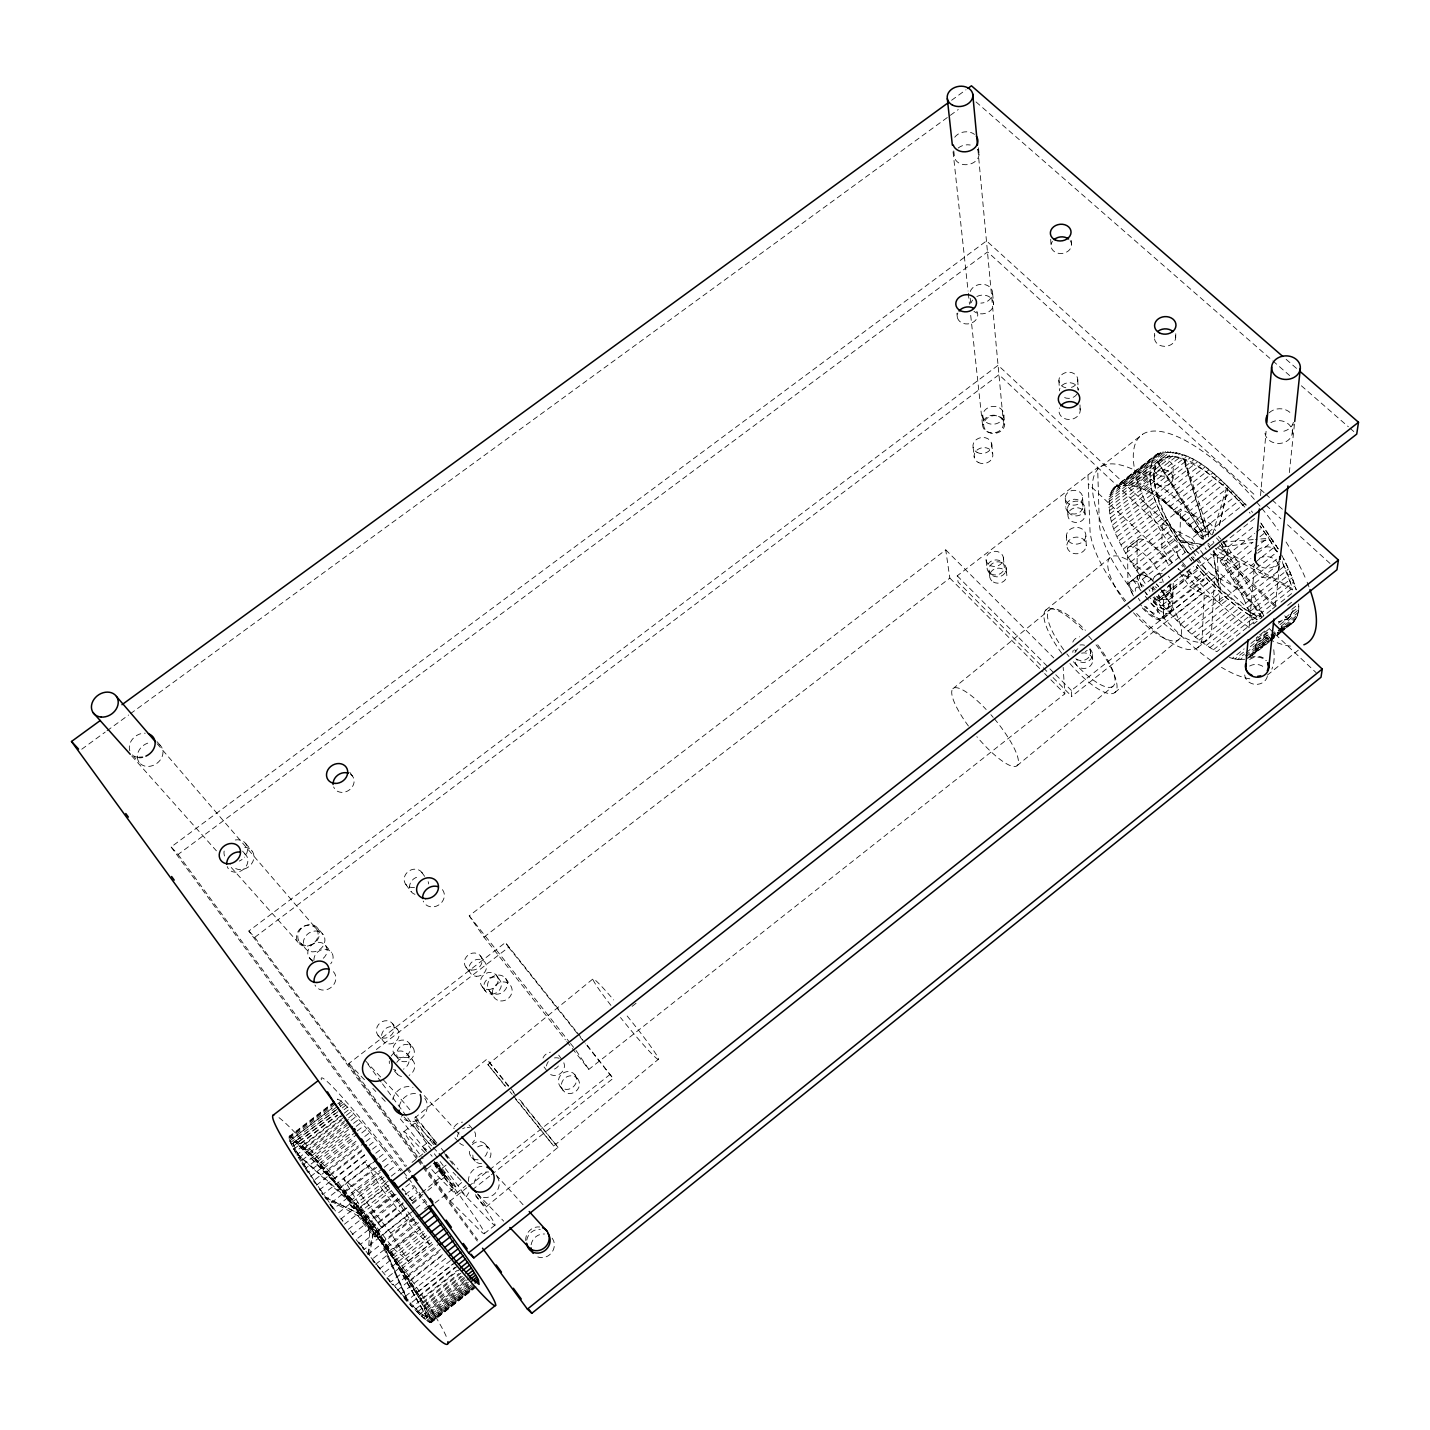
<?xml version="1.0" encoding="UTF-8"?>
<svg xmlns="http://www.w3.org/2000/svg" width="1430" height="1430" viewBox="0 0 1430 1430"><rect width="100%" height="100%" fill="white"/><g stroke="black" fill="none" stroke-linecap="round" stroke-linejoin="round"><path stroke-width="0.75" stroke-dasharray="5 3.75" d="M1154.475 337.373L1154.511 333.297M1153.706 477.781L1153.796 467.717M1172.046 562.187L1161.821 548.101L1162.233 523.541L1180.715 509.116L1210.513 523.666L1215.554 530.637M1163.752 590.608L1163.323 614.328A26.723 8.705 51.4 0 1 1140.55 604.765M1175.675 337.802L1175.782 333.726M1172.975 478.371A9.653 8.169 -2.9 0 0 1158.944 470.881A9.653 8.169 -2.9 0 0 1158.103 485.02A9.653 8.169 -2.9 0 0 1172.975 478.371L1173.208 468.289A9.724 8.205 -3 0 0 1159.087 460.764A9.724 8.205 -3 0 0 1158.229 474.992A9.724 8.205 -3 0 0 1173.208 468.289M1170.401 590.25L1170.544 583.833M1172.1 598.58L1172.26 592.27M1173.244 583.136L1172.636 606.981A26.705 8.83 51.3 0 1 1149.738 597.543M1191.44 549.728L1179.982 533.891L1180.715 509.116M411.232 1200.145L411.965 1200.717L409.749 1197.285M1264.817 630.988L1256.398 637.744L1255.29 650.096L1249.731 657.443L1269.697 641.516M382.579 1168.578L346.829 1196.463L350.725 1205.633L351.476 1206.58L353.585 1205.74C379.343 1241.615 411.214 1275.631 427.731 1316.798L426.927 1317.316L375.965 1228.084L361.844 1210.048L315.833 1160.785L343.254 1192.87M1179.696 572.769L1189.921 586.854L1219.325 602.423L1220.809 578.506L1205.651 557.557M368.171 1254.038L370.191 1225.26L357.375 1206.366L294.812 1141.426L302.82 1147.414L313.903 1158.693M1298.69 606.159C1299.656 616.473 1292.345 627.949 1281.03 626.805C1293.346 628.038 1300.317 614.793 1298.547 603.978M1219.325 602.423L1237.647 587.909L1239.47 563.778L1223.097 541.112M1159.015 453.113L1112.576 489.096C1099.688 522.522 1128.574 556.699 1145.412 583.833L1185.22 552.427C1168.256 525.15 1139.156 489.507 1154.511 456.206C1187.329 438.635 1225.027 484.949 1246.156 504.879M1249.194 626.483L1254.575 564.385M1260.527 495.638L1266.086 431.324M1292.148 434.077L1293.185 424.263M1278.492 569.229L1279.296 561.49M368.779 1218.432L351.869 1207.081L351.047 1202.559L346.829 1196.463M1275.274 605.766L1279.957 561.382M1289.324 472.597L1294.49 423.763M435.185 1144.59L431.61 1139.192L436.49 1144.322M1261.314 618.028L1261.528 616.294L1224.169 560.918L1213.409 554.071L1217.824 586.926L1245.905 609.734L1259.008 617.063L1260.849 616.026C1248.944 614.954 1232.428 599.992 1221.774 590.608M369.423 1255.612L373.909 1229.907L370.191 1225.26M1168.096 564.081A27.277 9.224 51.5 0 0 1150.203 543.543A27.277 9.224 51.5 0 0 1137.064 540.826L1127.573 548.226L1127.913 583.619A26.723 8.705 51.4 0 0 1132.56 593.79M1137.064 540.826L1137.154 576.379A26.705 8.83 51.3 0 0 1141.766 586.568M368.171 1254.038L373.909 1229.907L381.22 1237.594L427.087 1317.262M1219.325 525.185L1227.298 488.935M1219.433 525.293L1227.744 489.382C1210.835 476.279 1175.925 440.208 1155.583 465.125C1148.415 496.818 1170.795 526.544 1187.204 551.676M1244.851 507.132L1226.44 488.166L1212.515 534.498L1208.797 532.157L1203.506 531.692L1202.433 533.587L1203.971 540.719L1156.602 494.065L1153.599 474.903L1156.513 463.624M1224.169 560.918L1226.404 560.489L1227.512 558.647L1227.405 555.555L1221.435 543.829M427.731 1190.529L444.998 1176.854L434.38 1163.091L425.765 1169.847M1112.576 489.096L1157.692 453.668M381.274 1227.155L370.728 1213.14L381.274 1227.155L405.351 1208.153M1289.485 617.385L1293.328 609.966L1287.965 618.94L1278.474 621.907L1288.323 618.654L1285.32 615.4M427.391 1317.048L426.909 1312.49L420.17 1299.387M381.56 1237.254L426.927 1317.316L420.617 1313.491L410.07 1303.248M1113.952 487.755L1156.584 454.382C1193.603 443.532 1225.313 485.163 1248.765 507.954M1156.584 454.382C1135.277 484.52 1169.668 526.651 1185.22 552.427M470.542 1277.294L421.582 1316.244L429.501 1322.357L431.788 1322.017C417.739 1285.034 389.389 1254.575 367.01 1222.203C342.199 1193.085 321.053 1158.014 289.593 1135.974L289.933 1141.337L295.224 1151.901L342.932 1115.043M468.808 1192.602L466.234 1196.785L439.654 1160.928M1259.008 617.063L1260.474 615.83L1221.041 559.899M515.569 1099.098L553.678 1145.984L658.372 1059.326A51.855 3.075 50.9 0 0 625.125 1013.513M1016.962 765.783L1112.951 686.311A49.657 14.89 50.2 0 0 1096.846 643.661M486.057 1206.92L558.022 1147.307L518.25 1097.668M1114.774 692.585L1178.785 639.55M1142.266 607.893A24.685 8.223 50 0 0 1162.608 619.262L1170.133 613.059A24.668 8.312 50 0 0 1162.036 590.572M411.965 1200.717L420.206 1193.943M421.85 1192.584L444.927 1173.619L436.168 1162.286M1159.623 600.368L1188.348 576.701M435.06 1162.912A26.33 1.001 51.2 0 0 455.938 1187.311L461.711 1182.556M1130.647 581.635L1138.244 575.414M422.958 1146.27L431.61 1139.192M414.593 1118.063L486.826 1059.219L509.652 1087.05M504.969 1085.942L487.898 1064.581L592.932 978.942A51.855 3.075 50.9 0 1 613.72 999.945M1045.652 610.217L1109.894 557.825M952.845 688.777L1049.173 610.181M1267.338 675.103L1298.315 650.167M1255.647 648.505L1269.59 637.333M1271.324 635.939L1297.439 614.989M1245.923 656.853L1269.822 637.691M1271.52 636.314L1283.479 626.733M1254.986 650.704L1268.893 639.55M1270.627 638.155L1277.58 632.578M1279.314 631.184L1296.688 617.26M1249.784 655.154L1268.607 640.05M1270.305 638.674L1278.867 631.81M1280.583 630.451L1285.713 626.322M1254.038 652.598L1269.643 640.086M1271.377 638.692L1278.313 633.115M1280.047 631.738L1295.652 619.208M1246.692 658.801L1268.982 640.908M1270.698 639.532L1279.26 632.65M1280.976 631.274L1287.84 625.768M1248.497 657.997L1269.125 641.444M1270.269 640.461L1294.49 621.031M1270.394 640.872L1280.047 633.222M1280.708 632.578L1293.06 622.515M1270.752 610.27L1253.753 623.873L1252.609 619.994L1295.169 585.978M1257.059 619.494C1233.214 606.588 1213.659 587.104 1196.231 566.602C1213.641 587.104 1233.214 606.588 1257.059 619.494L1216.769 651.723C1192.727 637.959 1172.993 617.832 1155.386 596.703M1272.45 608.912L1279.242 603.478M1280.94 602.119L1286.035 598.044M1287.733 596.685L1292.845 592.61M1287.661 605.408L1292.738 601.351M1291.791 609.377L1296.849 605.319M1229.389 657.443L1232.303 658.372L1244.154 648.863M1250.928 643.446L1271.252 627.144M1256.559 640.783L1268.339 631.345M1278.438 623.248L1298.619 607.071M1232.303 658.372L1235.037 658.98L1243.51 652.187M1250.303 646.735L1268.964 631.774M1256.452 643.554L1269.876 632.775M1279.939 624.696L1298.404 609.895M1235.037 658.98L1237.683 659.445L1244.493 653.993M1246.191 652.634L1268.285 634.902M1256.184 646.181L1269.59 635.421M1281.316 626.018L1298.065 612.594M1237.683 659.445L1240.132 659.605L1243.546 656.871M1245.244 655.494L1269.107 636.368M1270.805 635.009L1275.918 630.898M1252.609 619.994L1243.617 598.58L1286.517 564.385M1195.534 637.154L1235.52 605.283M1199.216 640.068L1239.22 608.143M1245.834 603.085L1288.662 568.925M1202.827 642.731L1242.885 610.771M1247.8 607.482L1290.557 573.359M1206.419 645.305L1246.531 613.273M1249.623 611.79L1292.327 577.702M1209.923 647.611L1250.106 615.508M1251.179 615.937L1293.81 581.885M1213.409 649.792L1253.627 617.635M1176.997 620.513L1216.805 588.892M1243.617 598.58L1233.143 579.865L1253.824 563.438M1255.558 562.062L1276.239 545.617M1180.697 624.106L1220.541 592.431M1236.038 584.62L1277.365 551.766M1184.415 627.609L1224.294 595.899M1238.72 589.339L1276.561 559.219M1188.133 630.916L1228.048 599.152M1241.294 594.004L1282.531 561.168M1191.851 634.134L1231.784 602.334M1197.661 647.683L1207.027 640.247M484.341 1233.625L495.012 1225.135M422.851 1302.158L459.137 1273.326M420.277 1315.046L414.915 1309.701L462.498 1271.913M424.567 1305.072L460.925 1276.186M417.292 1312.097L466.466 1273.022M426.051 1307.735L464.232 1277.383M419.544 1314.331L468.629 1275.328M427.427 1310.255L465.697 1279.832M428.589 1312.508L466.931 1281.995M423.495 1317.977L470.577 1280.494M429.608 1314.617L468.039 1284.033M425.157 1319.354L468.647 1284.73M430.394 1316.422L469.237 1285.498M426.694 1320.569L473.562 1283.264M431.056 1318.067L469.987 1287.089M427.981 1321.445L474.724 1284.212M431.467 1319.407L472.186 1286.982M429.143 1322.142L475.761 1284.998M431.753 1320.587L472.579 1288.09M430.037 1322.482L476.53 1285.427M431.771 1321.445L472.687 1288.841M430.788 1322.643L473.741 1288.43M431.038 1322.696L477.817 1285.552M1158.872 600.868L1198.644 569.408M1233.143 579.865L1216.716 555.984L1254.754 525.865M1162.393 604.997L1202.165 573.501M1224.384 556.717L1227.44 554.286M1220.219 560.721L1254.807 533.336M1256.523 531.978L1263.441 526.49M1166.004 609.001L1205.776 577.488M1223.669 565.494L1253.038 542.22M1259.955 536.733L1266.873 531.263M1169.633 612.952L1209.405 581.402M1226.958 570.284L1252.859 549.746M1254.575 548.369L1270.108 536.053M1173.297 616.777L1213.105 585.192M1230.14 575.092L1250.857 558.647M1257.756 553.16L1273.272 540.844M472.275 1189.849L489.668 1176.104M491.402 1174.727L613.095 1078.417L584.119 1041.308M408.319 1261.278L429.501 1244.458L411.643 1216.572L379.951 1176.139L364.936 1162.125L343.558 1178.856L360.61 1206.723L393.608 1248.712L408.319 1261.278L390.783 1233.035L359.002 1192.566L343.558 1178.856M397.29 1290.325L443.729 1253.574M409.588 1281.316L443.8 1254.235M400.543 1294.061L448.627 1255.987M456.313 1261.618L406.71 1300.96L403.725 1297.636L451.701 1259.615M416.881 1292.47L452.97 1263.852M419.008 1295.848L455.151 1267.159M461.711 1267.767L412.305 1306.984L409.606 1304.124L459.119 1264.853M421.028 1299.119L457.26 1270.376M353.585 1205.74L351.869 1207.081L356.553 1209.53L389.318 1253.127M1114.882 486.844C1149.631 477.388 1179.089 516.659 1201.629 537.626L1244.904 503.503M1206.545 534.623L1209.601 532.21M1209.333 546.653L1214.517 542.542M1160.57 592.61L1177.855 578.936M1179.589 577.559L1193.424 566.62M1254.575 518.464L1213.051 551.301L1216.716 555.984M1167.13 609.109L1204.096 579.954L1199.144 579.704L1188.223 571.374M572.286 1048.512L588.838 1069.408L1064.832 693.854L1063.169 667.327M1162.644 617.027L1171.939 609.698M1136.618 613.452A83.172 27.385 51.4 0 0 1202.13 637.405L1204.31 593.7A4.433 1.502 -45.6 0 0 1201.129 594.183L1071.731 696.356L1071.392 690.44L1214.588 577.434L1211.621 629.879A83.101 27.778 51.4 0 1 1145.716 606.284M390.783 1233.035L411.643 1216.572M1220.809 578.506L1239.47 563.778M414.754 1219.057L411.375 1221.738L398.666 1202.559L383.222 1185.041L388.317 1181.037M435.078 1203.005L453.703 1188.294A23.041 1.09 52.4 0 0 434.649 1161.893M431.824 1169.508A29.226 1.448 52.4 0 0 435.31 1173.601L455.401 1193.907L465.966 1185.559M423.87 1165.2L450.182 1200.878L466.752 1187.776M468.504 1186.4L487.773 1171.152M489.525 1169.776L610.36 1074.216M393.608 1248.712L415.254 1231.588L429.501 1244.458M395.181 1260.42L427.499 1234.93M384.885 1272.2L433.326 1233.983M398.255 1264.781L430.591 1239.238M388.531 1276.615L431.735 1242.491M401.258 1269.089L433.648 1243.51M389.3 1280.976L390.408 1282.281L440.458 1242.742M404.136 1273.254L436.561 1247.639M440.404 1249.57L393.894 1286.357L391.552 1283.639M406.942 1277.365L439.403 1251.697M1130.701 561.919L1170.652 530.512M1185.685 520.949L1228.888 486.987M1133.418 566.298L1173.333 534.909M1189.706 524.935L1232.928 490.937M1136.242 570.695L1176.121 539.307M1193.71 529.029L1236.968 494.977M1139.21 575.075L1179.053 543.686M1197.697 533.283L1240.936 499.195M1142.23 579.472L1182.056 548.065M632.114 1006.345L637.369 1002.215M370.728 1213.14L394.805 1194.193M1159.194 598.294L1214.588 554.697A8.169 2.931 51.2 0 0 1213.355 549.406M435.31 1173.601L446.196 1165.021M1189.921 586.854L1207.993 572.608L1237.647 587.909M412.233 1202.737L425.997 1191.887M382.078 1242.295L414.325 1216.93M424.495 1208.94L427.892 1206.259M367.868 1254.628L418.257 1215.017M385.439 1246.889L417.703 1221.506M418.615 1222.614L371.746 1259.508L374.32 1262.708M388.763 1251.465L421.046 1226.046M375.607 1264.317L422.422 1227.44M391.999 1255.951L425.997 1229.157M379.397 1268.982L429.644 1229.389M1165.718 503.7L1208.725 469.987M1119.225 540.558L1159.426 509.062M1121.209 544.705L1161.339 513.245M1169.633 506.738L1212.712 472.99M1123.39 548.959L1163.484 517.517M1173.619 510.045L1216.716 476.244M1125.66 553.231L1165.7 521.807M1177.623 513.495L1220.755 479.622M1128.145 557.557L1168.131 526.151M1181.645 517.159L1224.813 483.251M1127.913 583.619L1137.154 576.379M1140.55 575.182L1177.569 546.153L1176.282 550.55L1178.874 558.236M1162.233 523.541L1191.78 538.359L1210.513 523.666M359.002 1192.566L379.951 1176.139M412.037 1162.411L425.604 1151.758M360.61 1206.723L382.364 1189.653L364.936 1162.125M352.209 1234.447L399.202 1197.625M368.136 1223.687L403.761 1195.766M405.459 1194.443L413.949 1187.794L412.823 1186.328L410.41 1183.182L401.919 1189.832M357.858 1238.183L403.099 1202.702M371.657 1228.352L407.282 1200.413M408.98 1199.073L417.471 1192.423L413.949 1187.794M358.787 1243.027L360.038 1244.636L406.996 1207.778M375.178 1233L410.803 1205.043M412.501 1203.72L420.974 1197.053L417.471 1192.423M375.143 1236.932A15.462 1.216 52.7 0 0 362.952 1218.914A15.462 1.216 52.7 0 0 359.627 1218.038A15.462 1.216 52.7 0 0 375.143 1236.932L378.7 1234.126A15.462 1.198 52.7 0 0 366.491 1216.126A15.462 1.198 52.7 0 0 363.22 1215.232A15.462 1.198 52.7 0 0 378.7 1234.126M378.628 1237.647L414.271 1209.655M415.969 1208.332L424.46 1201.665L420.974 1197.053M414.36 1210.048L363.953 1249.641L361.29 1246.245M1143.678 489.739L1186.346 456.456M1110.717 517.499L1151.329 485.789M1147.092 491.455L1189.832 458.083M1111.664 521.038L1152.187 489.382M1150.65 493.493L1193.46 460.049M1112.862 524.756L1153.313 493.136M1154.278 495.674L1197.142 462.158M1114.167 528.528L1154.546 496.943M1158.032 498.141L1200.95 464.571M1115.704 532.461L1156.03 500.911M1161.821 500.768L1204.793 467.145M1117.348 536.447L1157.621 504.933M403.886 1131.666L414.718 1123.194M1161.821 548.101L1179.982 533.891M338.678 1212.658L387.387 1174.638M353.889 1205.329L389.586 1177.462M391.284 1176.121L399.774 1169.49L400.901 1170.92M340.68 1219.093L387.673 1182.378M357.446 1209.869L389.729 1184.648M356.696 1212.336L360.271 1209.548M344.469 1224.205L391.463 1187.436M361.021 1214.445L391.57 1190.529M348.33 1229.317L395.324 1192.531M364.579 1219.057L400.221 1191.154M1111.45 490.758L1160.981 452.309M1110.466 492.528L1151.829 460.317M1121.192 484.538L1163.198 451.826M1109.752 494.601L1165.504 451.505M1109.144 496.8L1150.346 464.714M1125.875 484.359L1168.06 451.505M1108.822 499.267L1149.917 467.252M1128.449 484.591L1170.705 451.666M1108.625 501.858L1149.631 469.898M1131.219 485.163L1173.583 452.166M1108.679 504.683L1149.613 472.776M1134.115 485.896L1176.533 452.827M1108.876 507.614L1149.72 475.779M1137.19 486.969L1179.696 453.81M1109.322 510.778L1150.078 478.978M1140.354 488.202L1182.932 454.972M1109.894 514.031L1150.578 482.285M1129.378 546.689L1138.888 539.271M321.75 1192.87L322.84 1194.39L369.691 1157.942M375.786 1153.224L382.614 1147.915L399.774 1169.49M339.893 1187.901L377.413 1158.675M379.129 1157.353L385.957 1152.044M376.591 1159.962L326.237 1199.18L323.877 1195.873M343.343 1192.155L375.733 1166.916M382.543 1161.607L389.353 1156.298M331.438 1202.684L380.094 1164.771M384.277 1167.255L392.785 1160.624M330.813 1205.597L333.297 1209.011L380.237 1172.386M350.35 1200.878L382.668 1175.657M389.478 1170.348L396.271 1165.039M1100.814 466.698L1142.624 434.255M320.499 1164.95L354.926 1138.262M361.808 1132.935L366.974 1128.931L382.614 1147.915M310.578 1176.515L357.214 1140.336M323.555 1168.453L357.911 1141.801M364.793 1136.475L369.941 1132.471M315.19 1179.446L358.43 1145.877M326.666 1172.064L364.4 1142.767M366.116 1141.444L372.98 1136.117M316.441 1185.166L363.202 1148.862M329.883 1175.871L362.416 1150.578M369.28 1145.269L376.126 1139.942M364.668 1154.707L319.605 1189.742L322.84 1194.39M333.154 1179.75L365.633 1154.475M372.479 1149.166L379.325 1143.839M422.565 1163.412L348.884 1063.491L505.416 942.567L575.825 1030.905M376.376 1049.531L508.597 947.304L505.416 942.567M304.59 1147.682L344.648 1116.723M346.382 1115.364L351.601 1111.342L366.974 1128.931M297.369 1155.672L296.85 1154.761L344.719 1117.76M306.95 1150.113L346.918 1119.207M348.67 1117.867L353.871 1113.845M298.727 1157.907L348.402 1119.511M309.398 1152.687L349.295 1121.835M351.029 1120.494L356.231 1116.473M304.501 1167.237L300.729 1161.214L348.777 1124.034M312.026 1155.512L358.751 1119.35M302.981 1164.789L352.835 1126.197M314.725 1158.461L349.278 1131.72M356.177 1126.375L361.361 1122.353M306.074 1169.668L305.323 1168.489L353.55 1131.148M317.585 1161.66L355.516 1132.274M357.232 1130.933L364.132 1125.589M357.911 1133.668L307.897 1172.439L305.323 1168.489M483.966 937.133L949.842 578.077L945.731 549.871L469.219 915.808L483.966 937.133L565.386 1039.825M1046.814 671.331L958.1 582.117L957.224 575.825L1097.65 467.556L1099.295 522.79A83.101 27.778 51.4 0 0 1134.794 593.665M289.021 1136.618L334.584 1101.511M288.949 1137.351L335.192 1101.726M289.003 1138.244L335.943 1102.047M289.343 1139.478L336.39 1103.209M293.686 1137.815L336.086 1105.122M337.855 1103.763L341.395 1101.029L351.601 1111.342M289.79 1140.89L331.706 1108.554M290.505 1142.642L337.784 1106.159M339.178 1104.943L342.717 1102.226M296.671 1140.193L338.874 1107.642M340.626 1106.284L344.147 1103.567M291.363 1144.554L338.749 1107.982M298.441 1141.766L335.281 1113.344M342.288 1107.928L345.81 1105.229M292.471 1146.788L339.965 1110.127M300.318 1143.5L337.069 1115.114M344.058 1109.716L347.562 1107.017M293.722 1149.184L337.802 1115.15M302.409 1145.519L342.556 1114.506M344.308 1113.148L349.546 1109.108M416.505 1158.622L248.838 931.037L998.104 365.258L1193.567 548.459M248.838 931.037L254.737 937.347L998.98 374.678L1194.157 558.058M1264.066 492.617L986.539 240.883L171.135 846.989L178.089 854.461L987.576 251.912L1256.201 496.299M951.611 100.261L966.037 89.75M81.76 749.213L105.194 732.106M107 730.784L128.646 715M130.452 713.677L958.261 109.538M357.375 1206.366L361.844 1210.048M1244.654 659.266L1240.132 659.605M1223.633 546.939L1252.162 542.578M1260.938 541.237L1269.715 539.897L1277.455 552.82L1268.696 538.341L1255.504 539.414M1253.306 539.593L1220.326 542.274L1216.501 537.984M294.276 1141.319L293.079 1143.553L295.474 1149.738L308.987 1172.707M1157.496 496.853L1165.504 516.427L1180.125 541.595L1204.203 544.937M1179.178 540.165L1204.292 544.848M345.291 1195.373L351.047 1202.559C332.69 1181.77 317.031 1156.405 293.668 1141.194L293.132 1143.803L298.316 1155.136L360.056 1211.282M426.962 1317.37L420.241 1313.169L402.116 1294.65M1180.125 541.595L1194.89 545.724M1181.216 458.494C1173.458 455.759 1162.787 454.883 1157.317 462.283L1202.433 533.587L1157.692 461.693M326.04 1197.822L362.898 1215.464L325.683 1197.303M1227.405 555.555L1292.738 589.911L1287.983 574.717L1282.084 561.597L1291.63 585.817M366.384 1220.291L326.773 1198.858L323.877 1194.729M1226.064 551.515L1292.398 588.659L1292.684 589.875M350.725 1205.633L365.097 1213.856M1156.209 492.832L1202.594 536.697L1156.602 494.065M487.898 1064.581L505.684 1086.317M444.927 1173.619L435.381 1162.107M1217.341 557.539L1219.039 588.07L1197.661 565.154M1286.142 359.359L1297.922 369.601M976.029 101.923L1271.198 359.466M1272.879 360.914L1289.646 375.554M1301.389 385.796L1348.347 426.766M1350.027 428.231L1355.05 432.629M1223.472 485.503L1204.239 470.255L1183.54 459.245L1205.687 531.191L1184.219 459.477M444.927 1176.962L434.291 1163.162M297.833 1154.26L358.161 1208.136M341.395 1101.029L337.444 1099.08L340.501 1106.623M1265.711 494.119L1283.89 510.599M1266.086 505.291L1280.923 518.786M1287.518 524.774L1330.365 563.76M1195.194 549.978L1200.074 554.554M1201.7 556.091L1265.228 615.615M1195.784 559.577L1259.204 619.172M1268.964 628.342L1316.136 672.654M1171.974 562.741L1088.302 483.93M1178.427 568.836L1204.221 593.236M1226.404 560.489L1274.988 606.588M1284.694 615.812L1287.965 618.94M1227.744 489.346L1244.994 507.293M1227.512 558.647L1275.935 606.195M450.182 1200.878L479.801 1230.301A88.928 4.344 52.4 0 0 434.327 1161.678M945.731 549.871L1053.767 657.925M1217.824 586.944L1197.285 564.689M957.224 575.825L1054.178 673.173M1055.751 674.746L1071.392 690.44M1053.052 677.588L1071.731 696.356M949.842 578.077L1043.078 671.939M1044.633 673.512L1049.298 678.195M1050.853 679.768L1064.832 693.854M414.915 1309.701L426.283 1320.301L431.628 1322.357C419.008 1286.285 390.622 1256.702 369.262 1225.17C343.933 1194.854 321.929 1159.533 289.968 1135.938L289.557 1140.336L296.26 1153.742M461.497 1191.923L490.597 1221.703A88.857 3.843 52.4 0 0 474.867 1193.996M357.768 1206.098L295.045 1141.462M348.884 1063.491L365.347 1080.615M372.837 1088.391L375.84 1091.519M453.06 1172.332L455.956 1175.335M457.403 1176.836L461.747 1181.341M404.046 1117.009L431.646 1145.841M433.165 1147.45L437.777 1152.258M477.62 1193.907L503.682 1221.131M558.022 1147.307L519.036 1099.473M409.606 1304.124L412.305 1306.984M365.222 1060.577L381.828 1078.256M383.329 1079.865L392.392 1089.517A88.857 3.843 52.4 0 1 410.696 1110.788M471.739 1157.478L475.225 1161.285M394.448 1071.034L397.29 1074.144M454.865 1137.833L458.458 1141.748M1201.629 537.626L1202.898 539.021M424.227 1095.594L454.222 1128.699M455.723 1130.361L460.228 1135.331M496.21 1175.085L523.201 1204.882M403.725 1297.636L408.748 1303.213M402.402 1188.312L408.748 1195.981M409.677 1198.465L410.553 1199.413M377.878 1035.141L383.061 1040.933M394.34 1054.375L398.13 1058.611M309.327 957.814L314.26 963.319M299.531 941.995L305.126 948.269M132.507 754.897L139.193 762.404M131.757 755.97L216.395 850.832M231.231 867.474L298.048 942.352M396.503 1288.323L408.158 1301.229L379.719 1236.378L407.586 1300.639M391.087 1056.091A10.457 9.331 -41.5 0 1 406.906 1053.678L412.448 1059.987A10.367 9.277 -41.7 0 1 409.069 1075.414M472.275 1128.645L468.772 1124.677A9.563 8.687 -43.9 0 1 470.077 1126.536M472.222 1144.608A9.527 8.687 -44.7 0 1 485.127 1143.893L488.524 1147.754M401.794 1294.311L392.946 1284.158L395.788 1287.483M325.522 945.498L331.546 952.452M392.642 1023.737A9.331 8.294 -40.4 0 1 385.903 1038.037A9.331 8.294 -40.4 0 1 377.252 1026.579A9.331 8.294 -40.4 0 1 392.642 1023.737L397.719 1029.6A9.277 8.24 -40.6 0 1 391.034 1043.811A9.277 8.24 -40.6 0 1 382.436 1032.406A9.277 8.24 -40.6 0 1 397.719 1029.6M409.159 1043.167A9.295 8.294 -40.9 0 1 402.295 1057.396A9.295 8.294 -40.9 0 1 393.804 1045.795A9.295 8.294 -40.9 0 1 409.159 1043.167L412.877 1047.457A9.259 8.258 -41.1 0 1 406.048 1061.614A9.259 8.258 -41.1 0 1 397.594 1050.049A9.259 8.258 -41.1 0 1 412.877 1047.457M242.564 851.136L246.246 855.372M1250.124 513.227L1249.284 512.226M157.068 743.654L316.513 928.982A11.404 9.903 -38.2 0 1 307.629 946.034A11.404 9.903 -38.2 0 1 297.726 932.038A11.404 9.903 -38.2 0 1 316.513 928.982M245.692 843.557L252.127 851.082M317.692 928.213A11.404 9.885 -38.2 0 1 309.255 945.409A11.404 9.885 -38.2 0 1 298.942 931.734A11.404 9.885 -38.2 0 1 317.692 928.213L323.144 934.559A11.315 9.849 -38.3 0 1 314.779 951.665A11.315 9.849 -38.3 0 1 304.519 938.062A11.315 9.849 -38.3 0 1 323.144 934.559M157.157 741.759L161.09 746.335M420.706 1300.335L378.789 1232.249M387.459 1277.705L390.104 1280.869M385.206 1275.006L370.37 1256.773M386.815 1277.973L390.408 1282.281M377.323 1265.443L381.756 1270.841M445.624 1155.726L447.894 1158.514M510.832 1088.498L514.496 1093.021M509.974 1091.591L512.226 1094.379M513.352 1095.755L553.678 1145.984M1191.619 557.629L1194.461 561.15M508.472 1086.389L486.826 1059.219M513.084 1092.091L515.444 1095.023M1251.411 510.993L1252.591 512.476M372.247 1259.115L375.858 1263.637M1189.456 558.129L1191.762 561.025L1188.437 556.753M405.262 1193.138L406.406 1194.568M1191.262 557.146L1193.389 559.809M577.22 1032.639L582.743 1039.574M508.597 947.304L578.721 1035.284M580.097 1037.018L585.603 1043.918M586.979 1045.634L613.095 1078.417M469.219 915.808L569.104 1041.701M570.499 1043.453L574.663 1048.69M566.763 1041.558L570.91 1046.778M361.236 1245.208L364.918 1249.909L362.755 1247.139M366.009 1251.286L368.6 1254.575M382.364 1189.653L415.254 1231.588M358.787 1242.027L361.665 1245.762M356.124 1239.542L360.038 1244.636M405.727 1177.104L406.853 1178.588M350.207 1230.819L353.425 1235.073M424.46 1201.665L426.819 1204.811M1188.205 553.053L1182.324 544.812M340.894 1218.36L342.986 1221.202L339.84 1216.948M367.868 1064.152L381.167 1082.081M382.489 1083.869L406.424 1116.133M407.747 1117.92L433.004 1151.972M434.345 1153.76L438.331 1159.14M254.737 937.347L417.024 1157.549M418.346 1159.337L477.709 1239.899M417.828 1160.409L421.779 1165.79M423.101 1167.577L477.227 1241.043M405.798 884.384L411.197 891.73M465.948 967.145L470.488 973.347M178.089 854.461L406.531 1166.04M407.854 1167.845L411.804 1173.244M171.135 846.989L405.387 1166.683M406.71 1168.471L410.66 1173.869M402.313 1189.242L403.171 1190.404M482.393 986.986L485.717 991.526M372.515 1223.329L391.677 1256.416L418.847 1297.189M489.328 990.919L494.226 997.657M547.011 1070.998L543.918 1066.744A9.42 8.634 -38.2 0 0 545.545 1068.317M332.564 1206.974L335.996 1211.675M560.113 1086.282L563.116 1090.411M1191.78 538.359L1199.341 548.834M1200.61 550.586L1204.4 555.823M1192.709 551.48L1196.535 556.771M1197.804 558.522L1207.993 572.608M329.704 1204.042L333.297 1209.011M1182.485 564.189L1184.612 567.174M329.293 1202.38L323.877 1194.711M330.384 1203.917L332.958 1207.51M349.796 772.307L352.37 775.918M421.725 872.264L425.943 878.199M480.498 955.919L484.949 962.175M496.156 974.92L499.41 979.532M558.719 1055.108L561.722 1059.416M505.559 978.335L510.331 985.163M574.842 1074.663A9.384 8.634 -38.8 0 1 568.443 1089.267A9.384 8.634 -38.8 0 1 559.184 1077.523A9.384 8.634 -38.8 0 1 574.842 1074.663L577.756 1078.863A9.331 8.598 -38.9 0 1 571.41 1093.396A9.331 8.598 -38.9 0 1 562.169 1081.688A9.331 8.598 -38.9 0 1 577.756 1078.863M319.945 1189.063L322.983 1193.424L318.05 1186.292M1266.337 534.856L1259.991 525.883L1269.733 539.897M314.636 1181.269L317.12 1184.916L311.776 1176.962M313.456 1180.787L315.44 1183.718M576.04 1050.442L588.838 1069.408M309.273 1173.154L314.01 1180.322M407.282 1300.299L377.198 1233.733M1157.728 461.747L1203.506 531.692M307.039 1169.633L309.541 1173.565M300.729 1161.214L296.85 1154.761M1278.241 548.888L1259.937 521.771L1278.134 548.798M305.073 1166.523L299.496 1157.21M392.714 1257.864L375.965 1228.084L391.677 1256.416M1281.727 555.108L1289.36 570.373L1296.241 589.893L1291.844 576.361L1283.514 558.326M1184.576 459.584L1208.797 532.157M1213.409 554.071L1219.039 588.07M973.097 447.322L974.259 457.368M986.164 560.524L987.165 569.069M956.885 313.385L957.349 317.442M989.06 570.963L989.792 577.273M953.792 150.901L954.257 155.209A12.495 9.885 -9.7 0 0 969.54 164.253A12.495 9.885 -9.7 0 0 977.62 149.346M953.059 151.759L968.074 291.023M968.307 293.239L969.504 304.286M970.702 315.351L982.625 425.89M970.201 298.334L970.899 304.787A11.404 9.331 -9 0 1 972.579 300.068M982.696 415.522L983.679 424.728M991.687 443.675L992.724 453.757M1003.324 557.217L1004.2 565.779M1006.094 567.674L1006.738 574.02M992.617 293.347L993.618 304.143M1003.842 415.075A10.618 8.902 -8.4 0 1 987.755 423.173A10.618 8.902 -8.4 0 1 988.202 407.693A10.618 8.902 -8.4 0 1 1003.842 415.075L1004.7 424.281A10.546 8.866 -8.4 0 1 988.702 432.343A10.546 8.866 -8.4 0 1 989.149 416.934A10.546 8.866 -8.4 0 1 1004.7 424.281M978.513 147.773L979.103 154.261M977.906 149.453L1003.395 422.279M1058.915 380.38L1059.469 390.819M1065.243 497.944L1065.725 506.828M1050.692 239.31L1051.032 245.603M1066.44 535.41L1066.959 545.08M1067.602 509.259L1067.942 515.819M1085.87 536.089A9.742 8.383 -5.2 0 1 1070.748 542.864A9.742 8.383 -5.2 0 1 1071.857 528.349A9.742 8.383 -5.2 0 1 1085.87 536.089L1086.264 545.76A9.688 8.33 -5.1 0 1 1071.231 552.498A9.688 8.33 -5.1 0 1 1072.339 538.055A9.688 8.33 -5.1 0 1 1086.264 545.76M1090.411 648.988L1090.572 653.081M1079.972 404.922L1080.222 410.803M1077.773 379.754L1078.202 390.211A9.384 7.811 -6.3 0 0 1070.069 382.722A9.384 7.811 -6.3 0 0 1059.809 388.781M1082.635 497.515A8.705 7.418 -5.5 0 1 1069.586 504.29A8.705 7.418 -5.5 0 1 1069.586 491.42A8.705 7.418 -5.5 0 1 1082.635 497.515L1082.993 506.399A8.652 7.382 -5.4 0 1 1070.051 513.155A8.652 7.382 -5.4 0 1 1070.033 500.339A8.652 7.382 -5.4 0 1 1082.993 506.399M1071.392 240.562L1071.571 244.762M1092.502 654.475L1092.735 660.535M1084.834 507.775A8.652 7.382 -5.4 0 1 1072.446 515.283A8.652 7.382 -5.4 0 1 1071.374 502.52A8.652 7.382 -5.4 0 1 1084.834 507.775L1085.102 514.371A8.616 7.365 -5.3 0 1 1072.768 521.843A8.616 7.365 -5.3 0 1 1071.696 509.116A8.616 7.365 -5.3 0 1 1085.102 514.371M1087.962 475.01L1090 530.012A83.172 27.385 51.4 0 0 1125.696 600.815M958.172 148.041A12.495 9.885 -9.7 0 1 970.255 145.002M392.821 1099.581A14.944 13.406 -43.2 0 1 412.984 1087.39M424.817 1098.401A14.818 13.317 -43.4 0 1 421.117 1118.242A14.818 13.317 -43.4 0 1 401.473 1116.633M399.292 1106.391A14.818 13.317 -43.4 0 1 415.773 1093.539M244.476 853.639A11.154 9.492 -37 0 1 242.993 869.69A11.154 9.492 -37 0 1 227.209 866.562M158.98 744.279A13.585 11.226 -35.5 0 1 156.871 763.37A13.585 11.226 -35.5 0 1 137.852 759.831A13.585 11.226 -35.5 0 1 149.81 742.581M139.157 757.435A13.692 11.279 -35.4 0 1 133.276 755.469M129.808 750.768A13.692 11.279 -35.4 0 1 145.252 733.197M333.405 971.685A11.494 10.046 -39.5 0 1 330.688 987.719A11.494 10.046 -39.5 0 1 314.957 985.038M954.74 137.226A12.584 9.938 -9.7 0 1 974.491 134.384M1293.381 422.297A13.853 11.512 -0.2 0 1 1280.833 431.717M1269.25 412.787A13.853 11.512 -0.2 0 1 1291.165 413.699M1270.877 422.601A13.746 11.44 -0.1 0 1 1291.594 428.214A13.746 11.44 -0.1 0 1 1279.689 443.425A13.746 11.44 -0.1 0 1 1265.139 429.93M350.565 774.238A10.975 9.402 -32.9 0 1 349.421 789.896A10.975 9.402 -32.9 0 1 333.619 786.929M442.442 889.657A11.279 9.956 -34.3 0 1 438.438 905.172A11.279 9.956 -34.3 0 1 423.226 901.097M1070.212 240.651A10.296 8.312 -7.2 0 1 1067.888 251.305A10.296 8.312 -7.2 0 1 1054.679 251.859A10.296 8.312 -7.2 0 1 1052.426 241.384M976.815 311.311A10.35 8.491 -9.4 0 1 967.949 323.913A10.35 8.491 -9.4 0 1 957.832 313.027M1080.043 408.48A10.671 8.92 -6.2 0 1 1068.871 419.491A10.671 8.92 -6.2 0 1 1059.541 407.961M1175.46 335.532A10.618 8.723 -4 0 1 1164.521 346.328A10.618 8.723 -4 0 1 1154.975 335.12M414.503 887.351A10.01 8.777 -34.2 0 1 404.261 880.916A10.01 8.777 -34.2 0 1 411.393 869.78A10.01 8.777 -34.2 0 1 422.869 874.248M976.851 296.51A11.404 9.331 -9 0 1 991.741 298.834A11.404 9.331 -9 0 1 989.292 311.472A11.404 9.331 -9 0 1 973.973 311.347M970.219 291.559A11.494 9.384 -9.1 0 1 983.483 284.356A11.494 9.384 -9.1 0 1 992.527 294.205A11.494 9.384 -9.1 0 1 980.837 303.124M468.522 1181.484A13.442 12.28 -46.3 0 1 483.537 1166.362M496.889 1176.461A13.335 12.209 -46.6 0 1 495.102 1193.371A13.335 12.209 -46.6 0 1 478.264 1195.248M473.902 1183.629A13.335 12.209 -46.6 0 1 488.649 1171.974M313.063 960.549A10.171 8.866 -38.6 0 1 309.684 947.107A10.171 8.866 -38.6 0 1 324.485 944.372A10.171 8.866 -38.6 0 1 322.751 958.744M313.921 960.334A10.099 8.812 -38.7 0 1 326.683 949.431A10.099 8.812 -38.7 0 1 330.705 963.802M235.271 839.982A12.405 10.528 -36.7 0 1 246.425 844.737A12.405 10.528 -36.7 0 1 244.441 857.214M242.081 859.43A12.405 10.528 -36.7 0 1 239.293 861.057M224.528 855.98A12.405 10.528 -36.7 0 1 224.278 850.278M244.816 847.329A12.316 10.475 -36.8 0 1 252.645 862.04A12.316 10.475 -36.8 0 1 234.377 867.76M406.906 1053.678A10.457 9.331 -41.5 0 1 403.475 1069.193M395.824 1070.355A10.457 9.331 -41.5 0 1 393.518 1069.443M389.425 1063.562A10.457 9.331 -41.5 0 1 389.318 1061.024M396.771 1062.383A10.367 9.277 -41.7 0 1 412.466 1060.005M401.49 1076.575A10.367 9.277 -41.7 0 1 395.127 1069.819M1279.51 559.541A12.53 10.707 1.3 0 1 1261.743 567.138M1257.667 550.478A12.53 10.707 1.3 0 1 1277.508 551.515M1259.24 558.361A12.441 10.654 1.4 0 1 1277.991 563.76A12.441 10.654 1.4 0 1 1267.177 577.827A12.441 10.654 1.4 0 1 1254.021 565.136M428.142 881.667A9.938 8.741 -34.3 0 1 428.66 883.937M414.968 894.376A9.938 8.741 -34.3 0 1 409.695 885.134A9.938 8.741 -34.3 0 1 418.382 876.769M1065.868 387.762A9.438 7.847 -6.4 0 1 1061.131 375.25A9.438 7.847 -6.4 0 1 1076.897 376.483A9.438 7.847 -6.4 0 1 1068.317 387.959M1076.951 394.18A9.384 7.811 -6.3 0 1 1064.135 397.451M558.397 1065.994A9.42 8.634 -38.2 0 1 552.248 1069.729M543.007 1057.968A9.42 8.634 -38.2 0 1 550.407 1052.158M526.758 1240.132A12.298 11.386 -49.7 0 1 540.272 1229.335M552.141 1238.183A12.209 11.315 -50 0 1 537.823 1256.934M531.138 1244.744A12.209 11.315 -50 0 1 544.544 1234.001M474.742 1131.809A9.51 8.634 -44.1 0 1 472.472 1142.785M463.535 1145.323A9.51 8.634 -44.1 0 1 459.638 1143.035M457.475 1136.689A9.51 8.634 -44.1 0 1 459.048 1132.131M462.605 1128.753A9.51 8.634 -44.1 0 1 464.857 1127.805M467.235 1127.448A9.51 8.634 -44.1 0 1 469.541 1127.716M1250.392 657.836A11.512 10.046 2.8 0 1 1266.372 660.642M1267.338 676.372A11.44 9.992 3 0 1 1255.451 684.362A11.44 9.992 3 0 1 1244.69 674.978M1249.659 666.04A11.44 9.992 3 0 1 1265.532 668.847M454.275 1126.858A9.563 8.687 -43.9 0 1 462.516 1122.139M563.849 1062.794A9.349 8.58 -38.4 0 1 549.656 1073.966M546.457 1065.94A9.349 8.58 -38.4 0 1 548.369 1061.614M554.465 1057.914A9.349 8.58 -38.4 0 1 559.094 1058.254M1170.169 583.69A8.938 7.74 -1.8 0 1 1167.649 587.069M1156.781 587.891A8.938 7.74 -1.8 0 1 1155.011 586.586M1152.741 581.027A8.938 7.74 -1.8 0 1 1162.143 573.645M1168.31 576.129A8.938 7.74 -1.8 0 1 1169.633 577.792M1087.193 650.364A8.973 7.883 -4 0 1 1085.245 651.544M1076.29 651.15A8.973 7.883 -4 0 1 1074.538 649.81M1072.822 642.106A8.973 7.883 -4 0 1 1079.561 636.815M1089.66 649.113A8.902 7.847 -3.9 0 1 1087.551 658.533A8.902 7.847 -3.9 0 1 1076.719 659.302M1072.804 652.312A8.902 7.847 -3.9 0 1 1073.251 650.293M1079.954 645.037A8.902 7.847 -3.9 0 1 1084.548 645.234M1169.436 586.354A8.884 7.704 -1.7 0 1 1167.47 595.595A8.884 7.704 -1.7 0 1 1156.673 596.399M1152.83 591.555A8.884 7.704 -1.7 0 1 1154.082 585.764M1159.676 582.403A8.884 7.704 -1.7 0 1 1161.982 582.225M525.722 1240.543A12.28 11.369 -49.6 0 1 539.664 1226.976M1249.623 659.534A11.512 10.064 2.9 0 1 1265.854 660.606M994.351 718.736A50.121 12.477 50.4 0 1 1017.32 765.479A50.121 12.477 50.4 0 1 976.851 736.7M968.414 726.011A50.121 12.477 50.4 0 1 952.97 688.634A50.121 12.477 50.4 0 1 986.164 709.495M990.883 714.678A50.121 12.477 50.4 0 1 993.207 717.377M1112.951 686.293A49.657 14.89 50.2 0 1 1073.394 661.697M1068.996 656.549A49.657 14.89 50.2 0 1 1066.869 653.903M1063.813 649.881A49.657 14.89 50.2 0 1 1049.352 610.02A49.657 14.89 50.2 0 1 1085.406 630.308M1096.041 644.859A53.786 16.07 50.2 0 1 1114.596 692.728A53.786 16.07 50.2 0 1 1069.64 663.234M1061.668 653.224A53.786 16.07 50.2 0 1 1045.848 610.02A53.786 16.07 50.2 0 1 1084.798 631.899M1088.659 636.064A53.786 16.07 50.2 0 1 1092.413 640.39M1161.5 591.001A53.446 17.786 50.1 0 1 1178.32 639.871A53.446 17.786 50.1 0 1 1131.273 610.163M1130.111 608.769A53.446 17.786 50.1 0 1 1127.823 605.927M1124.552 601.601A53.446 17.786 50.1 0 1 1110.878 557.021A53.446 17.786 50.1 0 1 1154.135 582.26M1154.368 596.882A24.685 8.223 50 0 1 1162.608 619.262M1133.49 595.899A24.685 8.223 50 0 1 1143.857 586.121M1153.152 599.921A16.463 5.47 50 0 1 1157.102 613.13A16.463 5.47 50 0 1 1144.447 606.231M1140.121 600.993A16.463 5.47 50 0 1 1138.334 598.276M1135.349 591.144A16.463 5.47 50 0 1 1139.71 587.819M1170.187 613.005A24.668 8.312 50 0 1 1149.792 601.708M1139.96 587.766A24.668 8.312 50 0 1 1151.508 579.829M1156.888 584.727A24.668 8.312 50 0 1 1158.658 586.604M1158.371 595.309A8.223 2.771 50 0 1 1159.158 600.689A8.223 2.771 50 0 1 1153.081 597.15M1150.757 587.909A8.223 2.771 50 0 1 1154.099 590.143M1187.168 571.607A8.205 2.896 50 0 1 1188.133 576.916A8.205 2.896 50 0 1 1182.896 574.735M1178.66 569.605A8.205 2.896 50 0 1 1177.963 568.282M1181.716 565.494A8.205 2.896 50 0 1 1182.896 566.459M1214.588 554.697A8.169 2.931 51.2 0 1 1210.477 553.857M1206.259 549.495A8.169 2.931 51.2 0 1 1205.133 547.779M1207.975 543.275A8.169 2.931 51.2 0 1 1209.44 544.49M1159.855 588.177A21.557 7.096 51.3 0 1 1167.845 608.411A21.557 7.096 51.3 0 1 1151.543 600.243M1146.806 594.54A21.557 7.096 51.3 0 1 1144.715 591.537M1142.123 587.087A21.557 7.096 51.3 0 1 1152.33 580.169M1156.173 583.887A21.557 7.096 51.3 0 1 1158.658 586.711M1158.675 594.773A8.223 2.699 51.3 0 1 1155.226 597.329M1149.899 591.18A8.223 2.699 51.3 0 1 1149.023 589.518M1152.437 586.908A8.223 2.699 51.3 0 1 1155.315 589.678M1249.838 678.821A133.473 45.117 51.1 0 1 1221.47 667.327M1211.228 660.678A133.473 45.117 51.1 0 1 1143.642 594.094M1140.961 590.608A133.473 45.117 51.1 0 1 1099.634 467.538A133.473 45.117 51.1 0 1 1211.478 534.856M1219.54 544.598A133.473 45.117 51.1 0 1 1264.084 616.652M1273.755 649.738A133.473 45.117 51.1 0 1 1271.86 669.097M1222.078 547.404A14.318 5.077 51.1 0 1 1223.365 557.521A14.318 5.077 51.1 0 1 1212.211 550.657M1209.869 547.779A14.318 5.077 51.1 0 1 1207.885 544.776M1205.15 537.037A14.318 5.077 51.1 0 1 1210.209 535.285M1290.486 646.128A132.99 47.834 51 0 1 1270.162 639.8M1268.124 638.817A132.99 47.834 51 0 1 1259.741 634.294M1249.266 627.609A132.99 47.834 51 0 1 1188.544 569.837M1185.792 566.423A132.99 47.834 51 0 1 1141.319 435.203A132.99 47.834 51 0 1 1260.581 506.792M1261.904 508.419A132.99 47.834 51 0 1 1278.188 530.137M1286.071 542.024A132.99 47.834 51 0 1 1306.394 580.401M1307.145 582.207A132.99 47.834 51 0 1 1309.219 587.516M1223.15 541.934A14.3 5.112 51 0 1 1227.012 554.786A14.3 5.112 51 0 1 1215.25 548.262M1208.493 536.804A14.3 5.112 51 0 1 1213.284 532.854M1218.253 536.411A14.3 5.112 51 0 1 1220.791 539.021M1220.934 542.685A8.169 2.914 51 0 1 1223.401 549.728A8.169 2.914 51 0 1 1217.877 547.779M1213.945 542.917A8.169 2.914 51 0 1 1213.087 541.255M1089.875 648.97A8.902 7.847 -3.8 0 1 1089.017 660.767A8.902 7.847 -3.8 0 1 1075.878 658.64M1075.003 652.706A8.902 7.847 -3.8 0 1 1079.149 647.879M1168.328 585.388A8.884 7.704 -1.6 0 1 1170.08 596.864A8.884 7.704 -1.6 0 1 1156.709 596.936M1081.581 653.153A8.866 7.811 -3.8 0 1 1092.699 659.856A8.866 7.811 -3.8 0 1 1083.1 668.471A8.866 7.811 -3.8 0 1 1075.324 658.765M1161.571 590.644A8.848 7.668 -1.5 0 1 1172.082 597.257A8.848 7.668 -1.5 0 1 1163.466 605.82A8.848 7.668 -1.5 0 1 1154.457 597.686M1147.539 594.88A26.705 8.83 51.3 0 1 1145.448 592.145M1127.573 548.226A27.313 9.081 51.5 0 1 1143.017 552.945A27.313 9.081 51.5 0 1 1161.446 577.22M1162.179 578.971A27.313 9.081 51.5 0 1 1163.251 582.242M658.39 1059.308A51.855 3.075 50.9 0 1 620.495 1017.534M610.932 1005.415A51.855 3.075 50.9 0 1 592.95 978.889M477.763 1194.586A57.021 1.913 51.2 0 1 475.904 1196.392M433.576 1144.501A57.021 1.913 51.2 0 1 414.557 1118.063A57.021 1.913 51.2 0 1 437.83 1144.232M441.334 1148.469A57.021 1.913 51.2 0 1 444.927 1152.848M446.124 1154.35A57.021 1.913 51.2 0 1 458.261 1169.418M436.954 1162.125A26.33 1.001 51.2 0 1 455.938 1187.311M426.48 1151.722A26.33 1.001 51.2 0 1 426.73 1150.042M430.573 1154.475A26.33 1.001 51.2 0 1 432.075 1156.244M453.721 1188.187A23.041 1.09 52.4 0 1 435.024 1165.754M321.375 1079.775A143.25 8.151 52.6 0 1 402.295 1170.455M403.51 1172.046A143.25 8.151 52.6 0 1 407.21 1176.801M408.444 1178.392A143.25 8.151 52.6 0 1 423.137 1197.661M424.353 1199.252A143.25 8.151 52.6 0 1 426.766 1202.451M278.993 1117.67A143.858 11.78 52.7 0 1 370.728 1223.865A143.858 11.78 52.7 0 1 447.054 1338.498M485.127 1143.893A9.527 8.687 -44.7 0 1 484.663 1156.781M478.103 1159.802A9.527 8.687 -44.7 0 1 469.308 1151.186M477.638 1146.932A9.492 8.652 -44.9 0 1 488.077 1160.57M481.553 1163.591A9.492 8.652 -44.9 0 1 473.205 1152.652M381.828 1097.74A88.928 4.344 52.4 0 1 386.261 1102.53M400.293 1118.921A88.928 4.344 52.4 0 1 426.086 1151.061M415.433 1116.598A88.857 3.843 52.4 0 1 436.4 1142.963M444.623 1153.581A88.857 3.843 52.4 0 1 452.756 1164.217M424.996 1152.794A28.564 1.376 52.4 0 0 422.494 1150.078L405.745 1132.882A29.226 1.448 52.4 0 0 406.853 1136.689A29.226 1.448 52.4 0 0 422.994 1158.532M433.469 1163.037A28.564 1.376 52.4 0 1 455.401 1193.907M429.232 1143.821A29.19 1.269 52.4 0 1 416.523 1124.445L433.022 1141.819A28.529 1.216 52.4 0 1 435.489 1144.572M371.282 1231.48L360.646 1217.591L371.282 1231.48M495.781 994.225A10.278 9.259 -36 0 0 506.774 980.426A10.278 9.259 -36 0 0 489.811 979.264A10.278 9.259 -36 0 0 495.781 994.225M500.643 1000.964A10.189 9.206 -36.2 0 0 511.529 987.236A10.189 9.206 -36.2 0 0 494.709 986.074A10.189 9.206 -36.2 0 0 500.643 1000.964M977.012 452.345A9.474 8.008 -8.7 0 0 991.812 445.767A9.474 8.008 -8.7 0 0 978.352 438.42A9.474 8.008 -8.7 0 0 977.012 452.345M978.156 462.373A9.42 7.972 -8.6 0 0 992.849 455.83A9.42 7.972 -8.6 0 0 979.479 448.519A9.42 7.972 -8.6 0 0 978.156 462.373M471.703 970.094A9.188 8.223 -35.7 0 0 481.57 957.778A9.188 8.223 -35.7 0 0 466.43 956.759A9.188 8.223 -35.7 0 0 471.703 970.094M476.208 976.279A9.134 8.187 -35.9 0 0 486.003 964.035A9.134 8.187 -35.9 0 0 470.971 963.016A9.134 8.187 -35.9 0 0 476.208 976.279M989.792 565.279A8.741 7.561 -7.9 0 0 1003.431 559.184A8.741 7.561 -7.9 0 0 991.008 552.159A8.741 7.561 -7.9 0 0 989.792 565.279M990.775 573.805A8.687 7.525 -7.8 0 0 1004.325 567.746A8.687 7.525 -7.8 0 0 991.973 560.757A8.687 7.525 -7.8 0 0 990.775 573.805M986.825 431.538A10.546 8.866 -8.4 0 0 1003.467 424.585A10.546 8.866 -8.4 0 0 988.756 416.148A10.546 8.866 -8.4 0 0 986.825 431.538M992.67 575.7A8.687 7.525 -7.8 0 0 1006.219 569.641A8.687 7.525 -7.8 0 0 993.868 562.651A8.687 7.525 -7.8 0 0 992.67 575.7M993.385 582.01A8.634 7.49 -7.7 0 0 1006.863 575.968A8.634 7.49 -7.7 0 0 994.565 568.997A8.634 7.49 -7.7 0 0 993.385 582.01M488.363 989.542A9.152 8.24 -36.1 0 0 497.372 976.708A9.152 8.24 -36.1 0 0 482.125 976.654A9.152 8.24 -36.1 0 0 488.363 989.542M491.67 994.065A9.116 8.205 -36.2 0 0 500.607 981.302A9.116 8.205 -36.2 0 0 485.449 981.248A9.116 8.205 -36.2 0 0 491.67 994.065"/><path stroke-width="1.5" d="M1245.745 666.398L1248.05 639.782M1254.95 559.952L1259.365 508.937M1266.855 422.458L1271.645 367.01M1268.732 667.917L1273.88 619.083M1280.208 559.166L1287.929 485.914M1294.722 421.528L1300.335 368.261A14.371 11.797 -0.7 0 0 1279.51 357.16A14.371 11.797 -0.7 0 0 1278.134 377.574A14.371 11.797 -0.7 0 0 1300.335 368.261M1299.602 371.049L1358.5 422.261L1356.73 434.094L398.112 1187.847L391.534 1181.645L71.5 741.491L100.35 720.452M1273.379 623.248L1322.25 669.061L1321.016 677.248L531.817 1313.312L527.402 1309.147L482.518 1248.211M1285.534 512.101L1338.409 560.042L1336.961 569.766L473.866 1257.882L468.557 1252.877L411.965 1175.657M527.402 1309.147L1322.25 669.061M447.84 1343.521L495.692 1305.268M468.557 1252.877L1338.409 560.042M462.587 1270.591L469.505 1265.103L427.892 1206.259M466.126 1272.057L471.31 1267.927L469.505 1265.103M467.699 1274.631L472.901 1270.484L471.31 1267.927M469.183 1277.079L474.385 1272.915L472.901 1270.484M470.416 1279.224L475.636 1275.077L474.385 1272.915M471.543 1281.244L476.78 1277.079L475.636 1275.077M474.295 1281.477L477.674 1278.777L476.78 1277.079M475.064 1283.032L478.46 1280.351L477.674 1278.777M447.233 1251.536L455.777 1244.761M449.86 1255.343L458.422 1248.551M452.309 1258.954L460.889 1252.162M454.686 1262.493L463.284 1255.665M458.601 1264.424L465.483 1258.972M460.71 1267.623L467.61 1262.154M418.15 1216.376L433.379 1204.346M430.913 1232.249L441.119 1224.187M434.005 1236.557L444.23 1228.495M437.044 1240.811L447.286 1232.732M439.975 1244.94L450.2 1236.843M444.533 1247.639L453.078 1240.883M421.099 1218.825L431.288 1210.817M424.442 1223.365L434.631 1215.339M427.695 1227.816L437.884 1219.79M391.534 1181.645L1358.5 422.261M272.772 1115.489L317.818 1080.919M121.997 704.686L948.001 102.889M967.842 88.428L971.453 85.8L1282.764 356.428M367.26 1078.56L402.509 1115.4M439.296 1153.849L476.101 1192.298M509.813 1227.548L529.744 1248.372M71.5 741.491L78.543 749.034M389.747 1057.503A15.533 13.817 -42.1 0 1 377.949 1081.169A15.533 13.817 -42.1 0 1 364.149 1061.561A15.533 13.817 -42.1 0 1 389.747 1057.503L421.242 1092.27M461.711 1136.993L493.207 1171.76M529.189 1211.514L547.19 1231.391M93.165 712.694L130.273 754.307M116.474 696.481L155.62 741.973M391.159 1179.661L427.105 1226.243L458.279 1263.906L471.828 1278.652L479.104 1284.408L478.46 1280.351M388.567 1176.211L383.723 1169.686M378.95 1163.198L381.22 1166.308M496.192 1264.978L501.465 1272.128M513.352 1288.251L521.253 1298.994M529.172 1309.719L531.817 1313.312M414.45 1176.836L417.095 1180.447M430.287 1198.447L432.933 1202.058M446.142 1220.076L451.415 1227.28M463.302 1243.474L467.27 1248.89M471.221 1254.289L473.866 1257.882M376.591 1159.962L373.159 1155.243M125.769 813.527L128.396 817.12M171.6 876.501L174.228 880.111M394.18 1182.449L398.112 1187.847M367.635 1147.539L369.87 1150.65M365.633 1144.733L366.652 1146.163M361.558 1138.924L363.613 1141.855M354.425 1128.574L355.266 1129.807M947.321 98.706L952.344 145.127M972.722 94.005L977.494 145.02M976.404 136.368A12.584 9.938 -9.7 0 1 969.826 150.865A12.584 9.938 -9.7 0 1 953.184 144.859M399.81 1113.541A14.818 13.317 -43.4 0 1 399.077 1110.055M420.241 1094.611A14.944 13.406 -43.2 0 1 411.5 1113.523A14.944 13.406 -43.2 0 1 393.339 1106.784M148.398 733.769A13.692 11.279 -35.4 0 1 155.084 744.387A13.692 11.279 -35.4 0 1 145.878 756.148M142.535 757.203A13.692 11.279 -35.4 0 1 139.157 757.435M226.744 864.06A11.154 9.492 -37 0 1 239.614 851.976M1277.222 431.556A13.853 11.512 -0.2 0 1 1267.266 415.29M314.153 982.499A11.494 10.046 -39.5 0 1 328.811 969.093M333.083 784.498A10.975 9.402 -32.9 0 1 348.276 773.13M422.654 898.523A11.279 9.956 -34.3 0 1 438.17 886.689M1054.071 239.596A10.296 8.312 -7.2 0 1 1068.585 238.989M959.065 310.989A10.35 8.491 -9.4 0 1 973.383 308.129M1060.774 405.834A10.671 8.92 -6.2 0 1 1077.612 404.404M1157.978 331.26A10.618 8.723 -4 0 1 1172.958 331.563M486.736 1167.077A13.442 12.28 -46.3 0 1 490.007 1187.919A13.442 12.28 -46.3 0 1 469.237 1184.684M1259.008 565.583A12.53 10.707 1.3 0 1 1255.88 552.802M1279.671 556.753A12.53 10.707 1.3 0 1 1279.51 559.541M547.922 1233.536A12.298 11.386 -49.7 0 1 542.524 1252.019A12.298 11.386 -49.7 0 1 526.651 1243.242M533.158 1253.395A12.209 11.315 -50 0 1 531.03 1247.836M1267.731 663.002A11.512 10.046 2.8 0 1 1267.248 670.688M1260.67 675.747A11.512 10.046 2.8 0 1 1257.739 676.247M1251.876 675.21A11.512 10.046 2.8 0 1 1245.566 664.199M542.578 1227.727A12.28 11.369 -49.6 0 1 545.277 1247.085A12.28 11.369 -49.6 0 1 526.347 1243.528M1267.534 662.805A11.512 10.064 2.9 0 1 1258.025 677.23A11.512 10.064 2.9 0 1 1246.334 663.824M1309.969 589.607A132.99 47.834 51 0 1 1303.874 644.787M429.179 1205.669A143.25 8.151 52.6 0 1 474.402 1286.053A143.25 8.151 52.6 0 1 327.506 1091.859M447.93 1341.608A143.858 11.78 52.7 0 1 354.3 1241.186A143.858 11.78 52.7 0 1 273.934 1114.989M425.568 898.648A11.386 10.01 -34.2 0 0 437.884 883.561A11.386 10.01 -34.2 0 0 419.205 882.417A11.386 10.01 -34.2 0 0 425.568 898.648M334.995 783.425A11.065 9.456 -32.8 0 0 347.168 769A11.065 9.456 -32.8 0 0 329.132 768.053A11.065 9.456 -32.8 0 0 334.995 783.425M230.337 863.631A11.261 9.545 -36.9 0 0 238.881 846.882A11.261 9.545 -36.9 0 0 220.417 850.403A11.261 9.545 -36.9 0 0 230.337 863.631M316.924 982.499A11.583 10.117 -39.3 0 0 328.078 966.108A11.583 10.117 -39.3 0 0 309.094 966.716A11.583 10.117 -39.3 0 0 316.924 982.499M1055.519 240.079A10.385 8.348 -7.3 0 0 1071.052 232.161A10.385 8.348 -7.3 0 0 1055.537 225.583A10.385 8.348 -7.3 0 0 1055.519 240.079M1159.462 332.904A10.707 8.777 -4.1 0 0 1175.961 325.575A10.707 8.777 -4.1 0 0 1160.391 317.692A10.707 8.777 -4.1 0 0 1159.462 332.904M1063.062 406.478A10.743 8.973 -6.3 0 0 1079.739 399.059A10.743 8.973 -6.3 0 0 1064.313 390.908A10.743 8.973 -6.3 0 0 1063.062 406.478M960.227 310.614A10.421 8.526 -9.4 0 0 976.493 303.446A10.421 8.526 -9.4 0 0 961.746 295.76A10.421 8.526 -9.4 0 0 960.227 310.614M952.416 105.051A12.924 10.082 -9.9 0 0 972.793 96.65A12.924 10.082 -9.9 0 0 954.883 87.427A12.924 10.082 -9.9 0 0 952.416 105.051M101.28 717.074A14.193 11.565 -34.9 0 0 117.796 699.216A14.193 11.565 -34.9 0 0 95.417 697.554A14.193 11.565 -34.9 0 0 101.28 717.074"/></g></svg>
